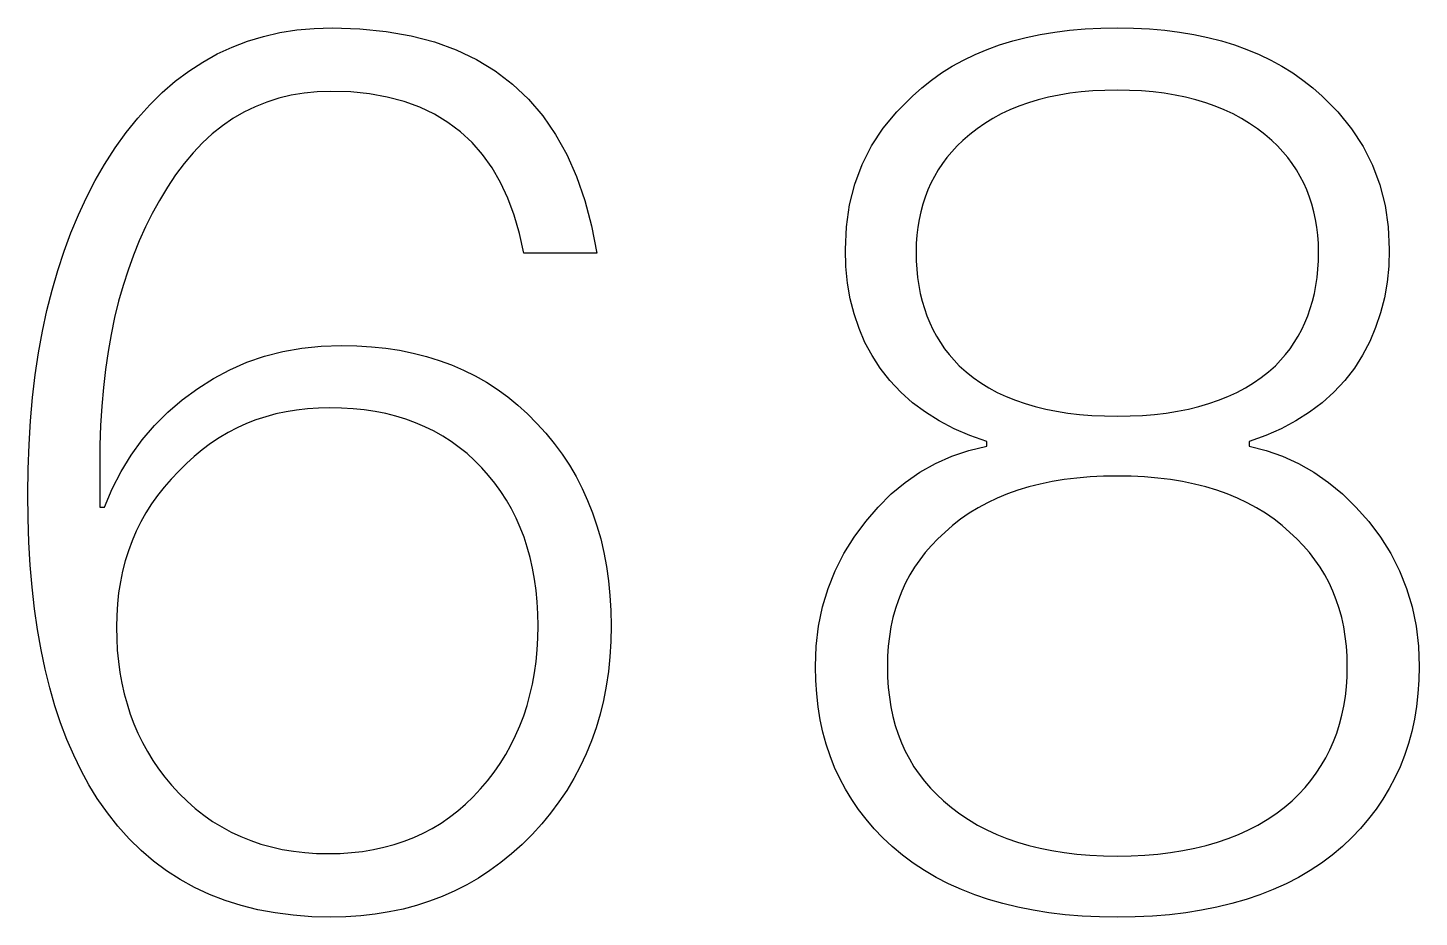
# Model space of a CAD drawing. Extents: x -100 to 100, y -100 to 100.
# Drawn here: x -38.37 to -33.04, y -68.57 to -65.17 of the extents above; entities that cross this region are included whole.
import ezdxf

# ---------------------------------------------------------------- set-up
doc = ezdxf.new("R2010")
doc.units = 0
doc.header["$MEASUREMENT"] = 0
doc.layers.get('0').update_dxf_attribs({"linetype": 'CONTINUOUS'})

msp = doc.modelspace()

# ---------------------------------------------------------------- linework, layer by layer
for points in [[(-37.203267, -65.169624), (-37.09666, -65.172993), (-37.09666, -65.172993), (-36.99582, -65.183096), (-36.99582, -65.183096), (-36.900747, -65.199932), (-36.900747, -65.199932), (-36.811445, -65.223506), (-36.811445, -65.223506), (-36.72791, -65.253823), (-36.72791, -65.253823), (-36.650144, -65.290869), (-36.650144, -65.290869), (-36.578145, -65.334648), (-36.578145, -65.334648), (-36.511914, -65.385171), (-36.511914, -65.385171), (-36.451453, -65.442427), (-36.451453, -65.442427), (-36.396758, -65.506416), (-36.396758, -65.506416), (-36.347832, -65.577144), (-36.347832, -65.577144), (-36.304678, -65.654604), (-36.304678, -65.654604), (-36.267288, -65.738804), (-36.267288, -65.738804), (-36.235671, -65.829741), (-36.235671, -65.829741), (-36.209822, -65.927407), (-36.209822, -65.927407), (-36.189739, -66.031812), (-36.189739, -66.031812), (-36.46949, -66.031812), (-36.46949, -66.031812), (-36.485811, -65.956841), (-36.485811, -65.956841), (-36.506108, -65.886704), (-36.506108, -65.886704), (-36.530383, -65.821411), (-36.530383, -65.821411), (-36.558633, -65.760947), (-36.558633, -65.760947), (-36.590862, -65.705322), (-36.590862, -65.705322), (-36.62707, -65.654531), (-36.62707, -65.654531), (-36.667251, -65.608584), (-36.667251, -65.608584), (-36.711409, -65.567471), (-36.711409, -65.567471), (-36.759548, -65.531196), (-36.759548, -65.531196), (-36.81166, -65.499751), (-36.81166, -65.499751), (-36.867749, -65.473154), (-36.867749, -65.473154), (-36.92782, -65.451382), (-36.92782, -65.451382), (-36.99186, -65.434458), (-36.99186, -65.434458), (-37.059885, -65.422363), (-37.059885, -65.422363), (-37.131882, -65.415107), (-37.131882, -65.415107), (-37.207856, -65.41269), (-37.207856, -65.41269), (-37.259866, -65.414326), (-37.259866, -65.414326), (-37.310398, -65.419214), (-37.310398, -65.419214), (-37.359468, -65.427363), (-37.359468, -65.427363), (-37.407068, -65.438779), (-37.407068, -65.438779), (-37.453196, -65.453447), (-37.453196, -65.453447), (-37.497856, -65.471382), (-37.497856, -65.471382), (-37.541047, -65.492568), (-37.541047, -65.492568), (-37.582771, -65.517021), (-37.582771, -65.517021), (-37.623022, -65.544741), (-37.623022, -65.544741), (-37.661809, -65.575713), (-37.661809, -65.575713), (-37.699121, -65.609946), (-37.699121, -65.609946), (-37.734971, -65.647437), (-37.734971, -65.647437), (-37.769348, -65.688193), (-37.769348, -65.688193), (-37.802256, -65.732212), (-37.802256, -65.732212), (-37.833699, -65.779482), (-37.833699, -65.779482), (-37.863667, -65.830024), (-37.863667, -65.830024), (-37.891436, -65.879663), (-37.891436, -65.879663), (-37.917412, -65.931133), (-37.917412, -65.931133), (-37.941597, -65.984429), (-37.941597, -65.984429), (-37.963989, -66.039546), (-37.963989, -66.039546), (-37.98459, -66.096499), (-37.98459, -66.096499), (-38.003403, -66.155278), (-38.003403, -66.155278), (-38.02042, -66.215879), (-38.02042, -66.215879), (-38.035649, -66.278315), (-38.035649, -66.278315), (-38.049087, -66.342568), (-38.049087, -66.342568), (-38.060732, -66.408657), (-38.060732, -66.408657), (-38.070586, -66.476567), (-38.070586, -66.476567), (-38.078647, -66.546313), (-38.078647, -66.546313), (-38.084917, -66.617886), (-38.084917, -66.617886), (-38.089395, -66.691279), (-38.089395, -66.691279), (-38.092085, -66.766499), (-38.092085, -66.766499), (-38.092979, -66.843555), (-38.092979, -66.843555), (-38.092979, -67.004067), (-38.092979, -67.004067), (-38.074626, -67.004067), (-38.074626, -67.004067), (-38.044963, -66.933774), (-38.044963, -66.933774), (-38.010996, -66.867344), (-38.010996, -66.867344), (-37.972729, -66.80479), (-37.972729, -66.80479), (-37.930164, -66.746099), (-37.930164, -66.746099), (-37.883301, -66.691279), (-37.883301, -66.691279), (-37.832134, -66.640332), (-37.832134, -66.640332), (-37.776672, -66.593252), (-37.776672, -66.593252), (-37.716909, -66.550039), (-37.716909, -66.550039), (-37.657148, -66.511348), (-37.657148, -66.511348), (-37.594807, -66.477808), (-37.594807, -66.477808), (-37.529885, -66.449434), (-37.529885, -66.449434), (-37.462383, -66.426216), (-37.462383, -66.426216), (-37.392302, -66.408159), (-37.392302, -66.408159), (-37.319641, -66.395259), (-37.319641, -66.395259), (-37.244397, -66.38752), (-37.244397, -66.38752), (-37.166577, -66.384941), (-37.166577, -66.384941), (-37.108843, -66.386104), (-37.108843, -66.386104), (-37.052571, -66.3896), (-37.052571, -66.3896), (-36.997773, -66.395425), (-36.997773, -66.395425), (-36.944441, -66.403574), (-36.944441, -66.403574), (-36.892578, -66.414053), (-36.892578, -66.414053), (-36.842185, -66.426865), (-36.842185, -66.426865), (-36.793262, -66.441997), (-36.793262, -66.441997), (-36.745806, -66.459468), (-36.745806, -66.459468), (-36.699819, -66.479268), (-36.699819, -66.479268), (-36.6553, -66.501387), (-36.6553, -66.501387), (-36.612253, -66.52584), (-36.612253, -66.52584), (-36.570671, -66.552622), (-36.570671, -66.552622), (-36.530562, -66.581733), (-36.530562, -66.581733), (-36.491917, -66.613174), (-36.491917, -66.613174), (-36.454744, -66.646943), (-36.454744, -66.646943), (-36.419038, -66.683037), (-36.419038, -66.683037), (-36.384609, -66.721001), (-36.384609, -66.721001), (-36.3524, -66.760361), (-36.3524, -66.760361), (-36.322412, -66.801118), (-36.322412, -66.801118), (-36.294646, -66.843271), (-36.294646, -66.843271), (-36.269099, -66.886821), (-36.269099, -66.886821), (-36.245774, -66.931763), (-36.245774, -66.931763), (-36.224675, -66.97811), (-36.224675, -66.97811), (-36.205791, -67.025854), (-36.205791, -67.025854), (-36.189131, -67.07499), (-36.189131, -67.07499), (-36.174692, -67.125527), (-36.174692, -67.125527), (-36.162478, -67.177461), (-36.162478, -67.177461), (-36.152478, -67.230791), (-36.152478, -67.230791), (-36.144705, -67.285522), (-36.144705, -67.285522), (-36.139153, -67.34165), (-36.139153, -67.34165), (-36.135818, -67.399175), (-36.135818, -67.399175), (-36.134709, -67.458091), (-36.134709, -67.458091), (-36.135889, -67.517637), (-36.135889, -67.517637), (-36.139436, -67.575894), (-36.139436, -67.575894), (-36.145349, -67.632871), (-36.145349, -67.632871), (-36.153625, -67.688545), (-36.153625, -67.688545), (-36.164265, -67.74293), (-36.164265, -67.74293), (-36.177271, -67.79603), (-36.177271, -67.79603), (-36.192642, -67.847842), (-36.192642, -67.847842), (-36.210376, -67.898354), (-36.210376, -67.898354), (-36.230479, -67.947588), (-36.230479, -67.947588), (-36.252942, -67.995527), (-36.252942, -67.995527), (-36.277771, -68.042173), (-36.277771, -68.042173), (-36.304966, -68.087534), (-36.304966, -68.087534), (-36.334521, -68.131602), (-36.334521, -68.131602), (-36.366448, -68.174385), (-36.366448, -68.174385), (-36.400735, -68.215869), (-36.400735, -68.215869), (-36.437388, -68.256074), (-36.437388, -68.256074), (-36.475872, -68.29439), (-36.475872, -68.29439), (-36.515637, -68.330244), (-36.515637, -68.330244), (-36.556699, -68.363613), (-36.556699, -68.363613), (-36.599048, -68.394521), (-36.599048, -68.394521), (-36.64269, -68.422949), (-36.64269, -68.422949), (-36.68762, -68.448906), (-36.68762, -68.448906), (-36.73384, -68.472393), (-36.73384, -68.472393), (-36.781348, -68.493413), (-36.781348, -68.493413), (-36.830146, -68.511953), (-36.830146, -68.511953), (-36.880237, -68.528018), (-36.880237, -68.528018), (-36.931616, -68.541616), (-36.931616, -68.541616), (-36.984285, -68.552749), (-36.984285, -68.552749), (-37.03824, -68.561396), (-37.03824, -68.561396), (-37.093491, -68.567573), (-37.093491, -68.567573), (-37.150029, -68.571284), (-37.150029, -68.571284), (-37.207856, -68.57252), (-37.207856, -68.57252), (-37.281218, -68.570747), (-37.281218, -68.570747), (-37.352249, -68.56543), (-37.352249, -68.56543), (-37.42095, -68.556562), (-37.42095, -68.556562), (-37.487324, -68.544141), (-37.487324, -68.544141), (-37.551365, -68.528184), (-37.551365, -68.528184), (-37.613083, -68.508672), (-37.613083, -68.508672), (-37.672471, -68.485615), (-37.672471, -68.485615), (-37.729529, -68.459014), (-37.729529, -68.459014), (-37.784255, -68.428857), (-37.784255, -68.428857), (-37.836655, -68.395161), (-37.836655, -68.395161), (-37.886729, -68.35792), (-37.886729, -68.35792), (-37.93447, -68.317129), (-37.93447, -68.317129), (-37.979883, -68.272793), (-37.979883, -68.272793), (-38.022966, -68.224897), (-38.022966, -68.224897), (-38.063723, -68.173467), (-38.063723, -68.173467), (-38.102151, -68.118491), (-38.102151, -68.118491), (-38.134358, -68.066113), (-38.134358, -68.066113), (-38.164492, -68.011001), (-38.164492, -68.011001), (-38.192544, -67.953179), (-38.192544, -67.953179), (-38.218521, -67.892627), (-38.218521, -67.892627), (-38.242419, -67.829351), (-38.242419, -67.829351), (-38.264238, -67.76335), (-38.264238, -67.76335), (-38.283977, -67.694634), (-38.283977, -67.694634), (-38.301643, -67.623188), (-38.301643, -67.623188), (-38.317227, -67.549028), (-38.317227, -67.549028), (-38.330735, -67.472139), (-38.330735, -67.472139), (-38.342163, -67.392529), (-38.342163, -67.392529), (-38.351514, -67.31019), (-38.351514, -67.31019), (-38.358789, -67.225137), (-38.358789, -67.225137), (-38.363982, -67.137354), (-38.363982, -67.137354), (-38.3671, -67.046851), (-38.3671, -67.046851), (-38.36814, -66.953623), (-38.36814, -66.953623), (-38.366992, -66.857866), (-38.366992, -66.857866), (-38.363555, -66.76437), (-38.363555, -66.76437), (-38.35782, -66.67314), (-38.35782, -66.67314), (-38.349792, -66.584155), (-38.349792, -66.584155), (-38.339473, -66.497432), (-38.339473, -66.497432), (-38.326863, -66.412964), (-38.326863, -66.412964), (-38.311958, -66.330752), (-38.311958, -66.330752), (-38.294758, -66.250801), (-38.294758, -66.250801), (-38.275269, -66.173105), (-38.275269, -66.173105), (-38.253486, -66.097661), (-38.253486, -66.097661), (-38.229407, -66.024482), (-38.229407, -66.024482), (-38.203037, -65.95356), (-38.203037, -65.95356), (-38.174375, -65.884897), (-38.174375, -65.884897), (-38.143418, -65.818486), (-38.143418, -65.818486), (-38.110171, -65.754331), (-38.110171, -65.754331), (-38.074626, -65.692441), (-38.074626, -65.692441), (-38.034141, -65.629131), (-38.034141, -65.629131), (-37.991792, -65.569907), (-37.991792, -65.569907), (-37.947581, -65.514766), (-37.947581, -65.514766), (-37.901501, -65.463706), (-37.901501, -65.463706), (-37.853564, -65.416729), (-37.853564, -65.416729), (-37.803762, -65.373848), (-37.803762, -65.373848), (-37.7521, -65.335044), (-37.7521, -65.335044), (-37.698572, -65.300322), (-37.698572, -65.300322), (-37.643179, -65.269692), (-37.643179, -65.269692), (-37.585925, -65.24314), (-37.585925, -65.24314), (-37.526804, -65.220679), (-37.526804, -65.220679), (-37.465825, -65.202295), (-37.465825, -65.202295), (-37.402981, -65.187998), (-37.402981, -65.187998), (-37.338271, -65.177793), (-37.338271, -65.177793), (-37.271702, -65.171665), (-37.271702, -65.171665), (-37.203267, -65.169624)], [(-34.196619, -65.169624), (-34.134436, -65.170645), (-34.134436, -65.170645), (-34.074009, -65.173706), (-34.074009, -65.173706), (-34.015339, -65.178813), (-34.015339, -65.178813), (-33.958423, -65.185957), (-33.958423, -65.185957), (-33.903264, -65.195151), (-33.903264, -65.195151), (-33.849861, -65.206387), (-33.849861, -65.206387), (-33.798213, -65.219653), (-33.798213, -65.219653), (-33.74832, -65.234976), (-33.74832, -65.234976), (-33.700183, -65.252334), (-33.700183, -65.252334), (-33.653804, -65.271733), (-33.653804, -65.271733), (-33.609177, -65.293179), (-33.609177, -65.293179), (-33.566306, -65.31667), (-33.566306, -65.31667), (-33.525195, -65.342197), (-33.525195, -65.342197), (-33.485837, -65.369761), (-33.485837, -65.369761), (-33.448235, -65.39938), (-33.448235, -65.39938), (-33.41239, -65.43103), (-33.41239, -65.43103), (-33.352197, -65.491372), (-33.352197, -65.491372), (-33.300032, -65.55543), (-33.300032, -65.55543), (-33.255891, -65.623218), (-33.255891, -65.623218), (-33.219773, -65.694736), (-33.219773, -65.694736), (-33.191685, -65.769971), (-33.191685, -65.769971), (-33.171621, -65.84894), (-33.171621, -65.84894), (-33.15958, -65.931631), (-33.15958, -65.931631), (-33.155569, -66.018052), (-33.155569, -66.018052), (-33.157646, -66.081328), (-33.157646, -66.081328), (-33.163879, -66.142739), (-33.163879, -66.142739), (-33.17427, -66.20229), (-33.17427, -66.20229), (-33.188816, -66.259971), (-33.188816, -66.259971), (-33.207522, -66.315791), (-33.207522, -66.315791), (-33.230378, -66.369751), (-33.230378, -66.369751), (-33.257395, -66.421851), (-33.257395, -66.421851), (-33.288569, -66.472085), (-33.288569, -66.472085), (-33.325974, -66.51959), (-33.325974, -66.51959), (-33.367104, -66.563516), (-33.367104, -66.563516), (-33.41196, -66.603862), (-33.41196, -66.603862), (-33.460547, -66.640625), (-33.460547, -66.640625), (-33.512854, -66.673799), (-33.512854, -66.673799), (-33.568889, -66.703394), (-33.568889, -66.703394), (-33.62865, -66.729404), (-33.62865, -66.729404), (-33.692141, -66.751831), (-33.692141, -66.751831), (-33.692141, -66.770176), (-33.692141, -66.770176), (-33.626787, -66.786724), (-33.626787, -66.786724), (-33.563733, -66.808862), (-33.563733, -66.808862), (-33.502966, -66.836602), (-33.502966, -66.836602), (-33.44449, -66.869922), (-33.44449, -66.869922), (-33.388313, -66.908828), (-33.388313, -66.908828), (-33.334424, -66.95333), (-33.334424, -66.95333), (-33.282827, -67.003423), (-33.282827, -67.003423), (-33.233528, -67.059102), (-33.233528, -67.059102), (-33.188384, -67.118936), (-33.188384, -67.118936), (-33.14926, -67.181499), (-33.14926, -67.181499), (-33.116155, -67.246772), (-33.116155, -67.246772), (-33.089067, -67.31478), (-33.089067, -67.31478), (-33.068005, -67.385503), (-33.068005, -67.385503), (-33.052954, -67.45895), (-33.052954, -67.45895), (-33.043928, -67.535127), (-33.043928, -67.535127), (-33.040918, -67.614019), (-33.040918, -67.614019), (-33.042065, -67.666152), (-33.042065, -67.666152), (-33.045505, -67.71707), (-33.045505, -67.71707), (-33.051238, -67.766763), (-33.051238, -67.766763), (-33.059263, -67.815234), (-33.059263, -67.815234), (-33.06958, -67.862495), (-33.06958, -67.862495), (-33.08219, -67.908535), (-33.08219, -67.908535), (-33.097095, -67.953354), (-33.097095, -67.953354), (-33.114292, -67.996963), (-33.114292, -67.996963), (-33.133782, -68.039351), (-33.133782, -68.039351), (-33.155569, -68.080513), (-33.155569, -68.080513), (-33.179644, -68.120464), (-33.179644, -68.120464), (-33.206016, -68.159199), (-33.206016, -68.159199), (-33.234678, -68.196714), (-33.234678, -68.196714), (-33.265635, -68.233008), (-33.265635, -68.233008), (-33.298884, -68.268081), (-33.298884, -68.268081), (-33.334426, -68.301938), (-33.334426, -68.301938), (-33.373804, -68.334707), (-33.373804, -68.334707), (-33.415112, -68.365356), (-33.415112, -68.365356), (-33.458359, -68.393892), (-33.458359, -68.393892), (-33.50354, -68.420322), (-33.50354, -68.420322), (-33.550654, -68.444624), (-33.550654, -68.444624), (-33.599705, -68.466821), (-33.599705, -68.466821), (-33.650688, -68.486904), (-33.650688, -68.486904), (-33.703606, -68.504878), (-33.703606, -68.504878), (-33.758462, -68.520732), (-33.758462, -68.520732), (-33.815249, -68.534473), (-33.815249, -68.534473), (-33.873975, -68.546094), (-33.873975, -68.546094), (-33.934634, -68.55561), (-33.934634, -68.55561), (-33.997227, -68.563008), (-33.997227, -68.563008), (-34.061755, -68.568296), (-34.061755, -68.568296), (-34.128218, -68.571465), (-34.128218, -68.571465), (-34.196619, -68.57252), (-34.196619, -68.57252), (-34.265015, -68.571465), (-34.265015, -68.571465), (-34.331477, -68.568296), (-34.331477, -68.568296), (-34.396003, -68.563008), (-34.396003, -68.563008), (-34.458596, -68.55561), (-34.458596, -68.55561), (-34.519255, -68.546094), (-34.519255, -68.546094), (-34.577976, -68.534473), (-34.577976, -68.534473), (-34.634768, -68.520732), (-34.634768, -68.520732), (-34.689624, -68.504878), (-34.689624, -68.504878), (-34.742542, -68.486904), (-34.742542, -68.486904), (-34.793525, -68.466821), (-34.793525, -68.466821), (-34.842576, -68.444624), (-34.842576, -68.444624), (-34.889695, -68.420322), (-34.889695, -68.420322), (-34.934875, -68.393892), (-34.934875, -68.393892), (-34.978123, -68.365356), (-34.978123, -68.365356), (-35.019431, -68.334707), (-35.019431, -68.334707), (-35.058809, -68.301938), (-35.058809, -68.301938), (-35.094351, -68.268618), (-35.094351, -68.268618), (-35.127598, -68.234004), (-35.127598, -68.234004), (-35.158557, -68.198105), (-35.158557, -68.198105), (-35.187219, -68.160913), (-35.187219, -68.160913), (-35.213586, -68.122432), (-35.213586, -68.122432), (-35.237666, -68.082661), (-35.237666, -68.082661), (-35.259448, -68.041602), (-35.259448, -68.041602), (-35.278938, -67.999253), (-35.278938, -67.999253), (-35.296138, -67.955615), (-35.296138, -67.955615), (-35.311042, -67.910688), (-35.311042, -67.910688), (-35.323652, -67.864463), (-35.323652, -67.864463), (-35.333972, -67.816958), (-35.333972, -67.816958), (-35.342, -67.768154), (-35.342, -67.768154), (-35.347734, -67.718066), (-35.347734, -67.718066), (-35.351172, -67.666689), (-35.351172, -67.666689), (-35.352319, -67.614019), (-35.352319, -67.614019), (-35.349309, -67.535127), (-35.349309, -67.535127), (-35.340278, -67.45895), (-35.340278, -67.45895), (-35.325229, -67.385503), (-35.325229, -67.385503), (-35.304163, -67.31478), (-35.304163, -67.31478), (-35.277075, -67.246772), (-35.277075, -67.246772), (-35.24397, -67.181499), (-35.24397, -67.181499), (-35.204844, -67.118936), (-35.204844, -67.118936), (-35.1597, -67.059102), (-35.1597, -67.059102), (-35.112332, -67.003423), (-35.112332, -67.003423), (-35.061956, -66.95333), (-35.061956, -66.95333), (-35.008569, -66.908828), (-35.008569, -66.908828), (-34.952175, -66.869922), (-34.952175, -66.869922), (-34.892769, -66.836602), (-34.892769, -66.836602), (-34.830354, -66.808862), (-34.830354, -66.808862), (-34.764932, -66.786724), (-34.764932, -66.786724), (-34.696497, -66.770176), (-34.696497, -66.770176), (-34.696497, -66.751831), (-34.696497, -66.751831), (-34.761064, -66.729404), (-34.761064, -66.729404), (-34.821755, -66.703394), (-34.821755, -66.703394), (-34.878582, -66.673799), (-34.878582, -66.673799), (-34.931541, -66.640625), (-34.931541, -66.640625), (-34.980625, -66.603862), (-34.980625, -66.603862), (-35.025842, -66.563516), (-35.025842, -66.563516), (-35.06719, -66.51959), (-35.06719, -66.51959), (-35.10467, -66.472085), (-35.10467, -66.472085), (-35.13584, -66.423857), (-35.13584, -66.423857), (-35.162852, -66.373193), (-35.162852, -66.373193), (-35.18571, -66.320093), (-35.18571, -66.320093), (-35.204412, -66.264556), (-35.204412, -66.264556), (-35.218958, -66.206582), (-35.218958, -66.206582), (-35.229348, -66.146172), (-35.229348, -66.146172), (-35.235581, -66.083335), (-35.235581, -66.083335), (-35.237659, -66.018052), (-35.237659, -66.018052), (-35.233647, -65.930625), (-35.233647, -65.930625), (-35.221606, -65.847217), (-35.221606, -65.847217), (-35.201545, -65.767822), (-35.201545, -65.767822), (-35.173457, -65.692441), (-35.173457, -65.692441), (-35.137341, -65.621069), (-35.137341, -65.621069), (-35.093198, -65.553711), (-35.093198, -65.553711), (-35.041035, -65.490366), (-35.041035, -65.490366), (-34.980837, -65.43103), (-34.980837, -65.43103), (-34.94553, -65.39938), (-34.94553, -65.39938), (-34.908396, -65.369761), (-34.908396, -65.369761), (-34.869429, -65.342197), (-34.869429, -65.342197), (-34.82864, -65.31667), (-34.82864, -65.31667), (-34.786021, -65.293179), (-34.786021, -65.293179), (-34.741577, -65.271733), (-34.741577, -65.271733), (-34.6953, -65.252334), (-34.6953, -65.252334), (-34.6472, -65.234976), (-34.6472, -65.234976), (-34.597273, -65.219653), (-34.597273, -65.219653), (-34.545518, -65.206387), (-34.545518, -65.206387), (-34.491938, -65.195151), (-34.491938, -65.195151), (-34.436528, -65.185957), (-34.436528, -65.185957), (-34.379292, -65.178813), (-34.379292, -65.178813), (-34.320227, -65.173706), (-34.320227, -65.173706), (-34.259338, -65.170645), (-34.259338, -65.170645), (-34.196619, -65.169624)], [(-34.196619, -65.408105), (-34.244072, -65.408857), (-34.244072, -65.408857), (-34.290132, -65.411113), (-34.290132, -65.411113), (-34.33479, -65.414878), (-34.33479, -65.414878), (-34.378057, -65.420142), (-34.378057, -65.420142), (-34.419919, -65.426914), (-34.419919, -65.426914), (-34.460388, -65.435186), (-34.460388, -65.435186), (-34.499458, -65.444971), (-34.499458, -65.444971), (-34.537134, -65.456255), (-34.537134, -65.456255), (-34.573411, -65.469048), (-34.573411, -65.469048), (-34.608289, -65.483345), (-34.608289, -65.483345), (-34.641772, -65.49915), (-34.641772, -65.49915), (-34.673857, -65.51645), (-34.673857, -65.51645), (-34.704548, -65.535264), (-34.704548, -65.535264), (-34.73384, -65.555581), (-34.73384, -65.555581), (-34.761731, -65.577397), (-34.761731, -65.577397), (-34.788228, -65.600723), (-34.788228, -65.600723), (-34.809883, -65.621733), (-34.809883, -65.621733), (-34.830146, -65.643496), (-34.830146, -65.643496), (-34.849006, -65.666021), (-34.849006, -65.666021), (-34.866475, -65.689287), (-34.866475, -65.689287), (-34.882542, -65.713311), (-34.882542, -65.713311), (-34.897212, -65.738081), (-34.897212, -65.738081), (-34.910488, -65.763613), (-34.910488, -65.763613), (-34.922366, -65.789893), (-34.922366, -65.789893), (-34.932844, -65.816924), (-34.932844, -65.816924), (-34.941926, -65.844707), (-34.941926, -65.844707), (-34.949612, -65.873252), (-34.949612, -65.873252), (-34.955901, -65.902539), (-34.955901, -65.902539), (-34.960791, -65.932578), (-34.960791, -65.932578), (-34.964282, -65.963374), (-34.964282, -65.963374), (-34.966379, -65.994917), (-34.966379, -65.994917), (-34.96708, -66.027222), (-34.96708, -66.027222), (-34.966436, -66.060635), (-34.966436, -66.060635), (-34.964497, -66.093223), (-34.964497, -66.093223), (-34.961277, -66.124985), (-34.961277, -66.124985), (-34.95676, -66.155918), (-34.95676, -66.155918), (-34.950957, -66.186035), (-34.950957, -66.186035), (-34.943865, -66.215327), (-34.943865, -66.215327), (-34.935479, -66.243789), (-34.935479, -66.243789), (-34.925803, -66.271431), (-34.925803, -66.271431), (-34.914839, -66.298252), (-34.914839, -66.298252), (-34.902588, -66.324248), (-34.902588, -66.324248), (-34.889045, -66.349419), (-34.889045, -66.349419), (-34.874211, -66.373765), (-34.874211, -66.373765), (-34.858088, -66.397285), (-34.858088, -66.397285), (-34.840674, -66.41998), (-34.840674, -66.41998), (-34.821973, -66.441855), (-34.821973, -66.441855), (-34.801978, -66.462905), (-34.801978, -66.462905), (-34.775969, -66.486226), (-34.775969, -66.486226), (-34.748379, -66.508047), (-34.748379, -66.508047), (-34.719219, -66.528364), (-34.719219, -66.528364), (-34.688477, -66.547178), (-34.688477, -66.547178), (-34.65616, -66.564478), (-34.65616, -66.564478), (-34.622263, -66.580278), (-34.622263, -66.580278), (-34.586794, -66.59458), (-34.586794, -66.59458), (-34.549746, -66.607373), (-34.549746, -66.607373), (-34.511123, -66.618657), (-34.511123, -66.618657), (-34.470923, -66.628433), (-34.470923, -66.628433), (-34.429148, -66.636709), (-34.429148, -66.636709), (-34.385793, -66.643486), (-34.385793, -66.643486), (-34.340867, -66.64875), (-34.340867, -66.64875), (-34.29436, -66.652515), (-34.29436, -66.652515), (-34.246277, -66.654771), (-34.246277, -66.654771), (-34.196619, -66.655522), (-34.196619, -66.655522), (-34.147498, -66.654771), (-34.147498, -66.654771), (-34.099878, -66.652515), (-34.099878, -66.652515), (-34.053765, -66.64875), (-34.053765, -66.64875), (-34.009158, -66.643486), (-34.009158, -66.643486), (-33.966052, -66.636709), (-33.966052, -66.636709), (-33.924456, -66.628433), (-33.924456, -66.628433), (-33.884365, -66.618657), (-33.884365, -66.618657), (-33.845774, -66.607373), (-33.845774, -66.607373), (-33.808694, -66.59458), (-33.808694, -66.59458), (-33.773113, -66.580278), (-33.773113, -66.580278), (-33.739041, -66.564478), (-33.739041, -66.564478), (-33.706472, -66.547178), (-33.706472, -66.547178), (-33.67541, -66.528364), (-33.67541, -66.528364), (-33.64585, -66.508047), (-33.64585, -66.508047), (-33.617798, -66.486226), (-33.617798, -66.486226), (-33.591248, -66.462905), (-33.591248, -66.462905), (-33.571255, -66.441855), (-33.571255, -66.441855), (-33.552554, -66.41998), (-33.552554, -66.41998), (-33.535137, -66.397285), (-33.535137, -66.397285), (-33.519014, -66.373765), (-33.519014, -66.373765), (-33.50418, -66.349419), (-33.50418, -66.349419), (-33.49064, -66.324248), (-33.49064, -66.324248), (-33.478386, -66.298252), (-33.478386, -66.298252), (-33.467424, -66.271431), (-33.467424, -66.271431), (-33.457749, -66.243789), (-33.457749, -66.243789), (-33.449363, -66.215327), (-33.449363, -66.215327), (-33.442271, -66.186035), (-33.442271, -66.186035), (-33.436465, -66.155918), (-33.436465, -66.155918), (-33.431951, -66.124985), (-33.431951, -66.124985), (-33.428728, -66.093223), (-33.428728, -66.093223), (-33.426792, -66.060635), (-33.426792, -66.060635), (-33.426147, -66.027222), (-33.426147, -66.027222), (-33.426848, -65.994917), (-33.426848, -65.994917), (-33.428945, -65.963374), (-33.428945, -65.963374), (-33.432434, -65.932578), (-33.432434, -65.932578), (-33.437327, -65.902539), (-33.437327, -65.902539), (-33.443616, -65.873252), (-33.443616, -65.873252), (-33.451301, -65.844707), (-33.451301, -65.844707), (-33.460383, -65.816924), (-33.460383, -65.816924), (-33.470862, -65.789893), (-33.470862, -65.789893), (-33.482742, -65.763613), (-33.482742, -65.763613), (-33.496016, -65.738081), (-33.496016, -65.738081), (-33.510688, -65.713311), (-33.510688, -65.713311), (-33.526755, -65.689287), (-33.526755, -65.689287), (-33.544224, -65.666021), (-33.544224, -65.666021), (-33.563088, -65.643496), (-33.563088, -65.643496), (-33.58335, -65.621733), (-33.58335, -65.621733), (-33.60501, -65.600723), (-33.60501, -65.600723), (-33.632041, -65.577397), (-33.632041, -65.577397), (-33.6604, -65.555581), (-33.6604, -65.555581), (-33.690083, -65.535264), (-33.690083, -65.535264), (-33.721094, -65.51645), (-33.721094, -65.51645), (-33.753428, -65.49915), (-33.753428, -65.49915), (-33.78709, -65.483345), (-33.78709, -65.483345), (-33.822078, -65.469048), (-33.822078, -65.469048), (-33.858389, -65.456255), (-33.858389, -65.456255), (-33.896028, -65.444971), (-33.896028, -65.444971), (-33.934993, -65.435186), (-33.934993, -65.435186), (-33.975281, -65.426914), (-33.975281, -65.426914), (-34.016897, -65.420142), (-34.016897, -65.420142), (-34.059836, -65.414878), (-34.059836, -65.414878), (-34.104104, -65.411113), (-34.104104, -65.411113), (-34.1497, -65.408857), (-34.1497, -65.408857), (-34.196619, -65.408105)], [(-37.212439, -66.623418), (-37.25554, -66.624375), (-37.25554, -66.624375), (-37.29771, -66.627222), (-37.29771, -66.627222), (-37.33895, -66.631968), (-37.33895, -66.631968), (-37.379258, -66.638613), (-37.379258, -66.638613), (-37.418633, -66.647158), (-37.418633, -66.647158), (-37.457078, -66.657603), (-37.457078, -66.657603), (-37.494592, -66.669941), (-37.494592, -66.669941), (-37.531172, -66.684185), (-37.531172, -66.684185), (-37.566821, -66.700322), (-37.566821, -66.700322), (-37.601541, -66.718369), (-37.601541, -66.718369), (-37.635327, -66.738306), (-37.635327, -66.738306), (-37.668184, -66.760146), (-37.668184, -66.760146), (-37.700105, -66.783882), (-37.700105, -66.783882), (-37.731101, -66.809512), (-37.731101, -66.809512), (-37.76116, -66.837051), (-37.76116, -66.837051), (-37.790288, -66.866479), (-37.790288, -66.866479), (-37.819165, -66.896221), (-37.819165, -66.896221), (-37.846182, -66.926963), (-37.846182, -66.926963), (-37.871335, -66.958701), (-37.871335, -66.958701), (-37.894624, -66.991455), (-37.894624, -66.991455), (-37.91605, -67.025205), (-37.91605, -67.025205), (-37.935615, -67.059956), (-37.935615, -67.059956), (-37.953313, -67.095718), (-37.953313, -67.095718), (-37.96915, -67.13248), (-37.96915, -67.13248), (-37.983123, -67.170239), (-37.983123, -67.170239), (-37.995234, -67.209004), (-37.995234, -67.209004), (-38.005479, -67.248774), (-38.005479, -67.248774), (-38.013865, -67.289556), (-38.013865, -67.289556), (-38.020383, -67.331328), (-38.020383, -67.331328), (-38.025044, -67.374111), (-38.025044, -67.374111), (-38.027837, -67.417896), (-38.027837, -67.417896), (-38.02877, -67.462681), (-38.02877, -67.462681), (-38.027947, -67.507505), (-38.027947, -67.507505), (-38.025471, -67.551392), (-38.025471, -67.551392), (-38.021353, -67.594351), (-38.021353, -67.594351), (-38.015581, -67.636377), (-38.015581, -67.636377), (-38.008169, -67.677476), (-38.008169, -67.677476), (-37.999102, -67.717632), (-37.999102, -67.717632), (-37.988391, -67.75687), (-37.988391, -67.75687), (-37.97603, -67.795171), (-37.97603, -67.795171), (-37.962019, -67.832539), (-37.962019, -67.832539), (-37.946362, -67.868979), (-37.946362, -67.868979), (-37.929058, -67.904487), (-37.929058, -67.904487), (-37.910105, -67.939058), (-37.910105, -67.939058), (-37.889502, -67.972705), (-37.889502, -67.972705), (-37.867251, -68.005415), (-37.867251, -68.005415), (-37.843354, -68.037188), (-37.843354, -68.037188), (-37.81781, -68.068042), (-37.81781, -68.068042), (-37.788589, -68.099702), (-37.788589, -68.099702), (-37.758262, -68.129307), (-37.758262, -68.129307), (-37.726819, -68.156885), (-37.726819, -68.156885), (-37.694272, -68.182407), (-37.694272, -68.182407), (-37.66061, -68.205898), (-37.66061, -68.205898), (-37.625837, -68.227344), (-37.625837, -68.227344), (-37.589956, -68.246743), (-37.589956, -68.246743), (-37.552961, -68.264106), (-37.552961, -68.264106), (-37.514858, -68.279414), (-37.514858, -68.279414), (-37.475642, -68.29269), (-37.475642, -68.29269), (-37.435315, -68.303926), (-37.435315, -68.303926), (-37.393879, -68.313115), (-37.393879, -68.313115), (-37.351333, -68.320259), (-37.351333, -68.320259), (-37.307676, -68.325371), (-37.307676, -68.325371), (-37.26291, -68.328433), (-37.26291, -68.328433), (-37.217029, -68.329453), (-37.217029, -68.329453), (-37.172295, -68.328486), (-37.172295, -68.328486), (-37.128672, -68.325581), (-37.128672, -68.325581), (-37.086162, -68.320742), (-37.086162, -68.320742), (-37.044761, -68.31397), (-37.044761, -68.31397), (-37.00447, -68.305269), (-37.00447, -68.305269), (-36.965293, -68.294629), (-36.965293, -68.294629), (-36.927224, -68.282051), (-36.927224, -68.282051), (-36.890264, -68.267539), (-36.890264, -68.267539), (-36.854419, -68.251094), (-36.854419, -68.251094), (-36.819683, -68.232715), (-36.819683, -68.232715), (-36.786057, -68.212397), (-36.786057, -68.212397), (-36.753542, -68.190151), (-36.753542, -68.190151), (-36.722139, -68.165967), (-36.722139, -68.165967), (-36.691843, -68.139844), (-36.691843, -68.139844), (-36.662661, -68.111792), (-36.662661, -68.111792), (-36.634587, -68.081802), (-36.634587, -68.081802), (-36.607932, -68.050347), (-36.607932, -68.050347), (-36.582996, -68.017886), (-36.582996, -68.017886), (-36.55978, -67.984419), (-36.55978, -67.984419), (-36.538284, -67.949951), (-36.538284, -67.949951), (-36.518506, -67.914478), (-36.518506, -67.914478), (-36.500447, -67.878008), (-36.500447, -67.878008), (-36.484111, -67.840532), (-36.484111, -67.840532), (-36.469492, -67.802051), (-36.469492, -67.802051), (-36.456592, -67.762568), (-36.456592, -67.762568), (-36.445417, -67.72208), (-36.445417, -67.72208), (-36.435957, -67.680591), (-36.435957, -67.680591), (-36.428218, -67.638101), (-36.428218, -67.638101), (-36.422197, -67.594604), (-36.422197, -67.594604), (-36.417898, -67.550103), (-36.417898, -67.550103), (-36.41532, -67.5046), (-36.41532, -67.5046), (-36.41446, -67.458091), (-36.41446, -67.458091), (-36.4153, -67.411655), (-36.4153, -67.411655), (-36.417827, -67.366367), (-36.417827, -67.366367), (-36.422036, -67.322227), (-36.422036, -67.322227), (-36.42793, -67.279233), (-36.42793, -67.279233), (-36.435508, -67.237383), (-36.435508, -67.237383), (-36.444768, -67.19668), (-36.444768, -67.19668), (-36.455718, -67.157129), (-36.455718, -67.157129), (-36.468345, -67.118721), (-36.468345, -67.118721), (-36.482659, -67.08145), (-36.482659, -67.08145), (-36.498657, -67.045337), (-36.498657, -67.045337), (-36.516338, -67.010366), (-36.516338, -67.010366), (-36.535706, -66.976548), (-36.535706, -66.976548), (-36.556755, -66.943867), (-36.556755, -66.943867), (-36.57949, -66.912339), (-36.57949, -66.912339), (-36.603906, -66.881953), (-36.603906, -66.881953), (-36.630007, -66.85272), (-36.630007, -66.85272), (-36.657542, -66.824956), (-36.657542, -66.824956), (-36.686257, -66.798979), (-36.686257, -66.798979), (-36.716155, -66.774795), (-36.716155, -66.774795), (-36.747236, -66.752402), (-36.747236, -66.752402), (-36.7795, -66.731802), (-36.7795, -66.731802), (-36.812947, -66.712988), (-36.812947, -66.712988), (-36.847576, -66.695972), (-36.847576, -66.695972), (-36.883389, -66.680742), (-36.883389, -66.680742), (-36.920381, -66.66731), (-36.920381, -66.66731), (-36.958557, -66.655664), (-36.958557, -66.655664), (-36.997915, -66.645815), (-36.997915, -66.645815), (-37.038452, -66.637754), (-37.038452, -66.637754), (-37.080176, -66.631479), (-37.080176, -66.631479), (-37.123081, -66.627002), (-37.123081, -66.627002), (-37.167168, -66.624312), (-37.167168, -66.624312), (-37.212439, -66.623418)], [(-34.196619, -66.884829), (-34.249714, -66.885674), (-34.249714, -66.885674), (-34.301235, -66.888198), (-34.301235, -66.888198), (-34.351182, -66.892407), (-34.351182, -66.892407), (-34.399551, -66.898301), (-34.399551, -66.898301), (-34.446343, -66.905879), (-34.446343, -66.905879), (-34.491563, -66.915142), (-34.491563, -66.915142), (-34.5352, -66.926094), (-34.5352, -66.926094), (-34.577261, -66.938721), (-34.577261, -66.938721), (-34.617751, -66.953032), (-34.617751, -66.953032), (-34.656663, -66.969028), (-34.656663, -66.969028), (-34.693994, -66.986709), (-34.693994, -66.986709), (-34.729753, -67.006074), (-34.729753, -67.006074), (-34.763936, -67.027124), (-34.763936, -67.027124), (-34.796541, -67.049854), (-34.796541, -67.049854), (-34.827568, -67.074268), (-34.827568, -67.074268), (-34.857019, -67.100366), (-34.857019, -67.100366), (-34.883674, -67.124956), (-34.883674, -67.124956), (-34.908611, -67.150532), (-34.908611, -67.150532), (-34.931826, -67.177124), (-34.931826, -67.177124), (-34.953323, -67.204707), (-34.953323, -67.204707), (-34.973101, -67.233301), (-34.973101, -67.233301), (-34.99116, -67.262896), (-34.99116, -67.262896), (-35.007495, -67.293496), (-35.007495, -67.293496), (-35.022114, -67.325093), (-35.022114, -67.325093), (-35.035015, -67.357705), (-35.035015, -67.357705), (-35.046189, -67.391309), (-35.046189, -67.391309), (-35.055652, -67.425923), (-35.055652, -67.425923), (-35.063389, -67.461533), (-35.063389, -67.461533), (-35.069409, -67.498149), (-35.069409, -67.498149), (-35.073708, -67.535771), (-35.073708, -67.535771), (-35.076287, -67.574395), (-35.076287, -67.574395), (-35.077146, -67.614019), (-35.077146, -67.614019), (-35.076306, -67.654185), (-35.076306, -67.654185), (-35.073779, -67.693271), (-35.073779, -67.693271), (-35.06957, -67.731289), (-35.06957, -67.731289), (-35.063677, -67.768223), (-35.063677, -67.768223), (-35.056099, -67.804092), (-35.056099, -67.804092), (-35.046838, -67.838887), (-35.046838, -67.838887), (-35.035889, -67.872598), (-35.035889, -67.872598), (-35.023262, -67.905239), (-35.023262, -67.905239), (-35.008948, -67.936802), (-35.008948, -67.936802), (-34.992949, -67.967295), (-34.992949, -67.967295), (-34.975269, -67.996709), (-34.975269, -67.996709), (-34.955901, -68.025044), (-34.955901, -68.025044), (-34.934851, -68.052314), (-34.934851, -68.052314), (-34.912117, -68.078501), (-34.912117, -68.078501), (-34.8877, -68.103618), (-34.8877, -68.103618), (-34.861599, -68.127661), (-34.861599, -68.127661), (-34.831594, -68.153208), (-34.831594, -68.153208), (-34.800046, -68.177104), (-34.800046, -68.177104), (-34.766958, -68.199351), (-34.766958, -68.199351), (-34.732332, -68.219961), (-34.732332, -68.219961), (-34.696162, -68.238906), (-34.696162, -68.238906), (-34.65845, -68.256216), (-34.65845, -68.256216), (-34.619202, -68.271875), (-34.619202, -68.271875), (-34.578408, -68.285884), (-34.578408, -68.285884), (-34.536079, -68.298242), (-34.536079, -68.298242), (-34.492207, -68.308955), (-34.492207, -68.308955), (-34.446792, -68.318018), (-34.446792, -68.318018), (-34.399836, -68.325439), (-34.399836, -68.325439), (-34.351345, -68.331206), (-34.351345, -68.331206), (-34.301306, -68.335322), (-34.301306, -68.335322), (-34.249734, -68.337798), (-34.249734, -68.337798), (-34.196619, -68.338623), (-34.196619, -68.338623), (-34.143486, -68.337798), (-34.143486, -68.337798), (-34.091853, -68.335322), (-34.091853, -68.335322), (-34.041729, -68.331206), (-34.041729, -68.331206), (-33.993105, -68.325439), (-33.993105, -68.325439), (-33.945994, -68.318018), (-33.945994, -68.318018), (-33.900381, -68.308955), (-33.900381, -68.308955), (-33.856277, -68.298242), (-33.856277, -68.298242), (-33.813674, -68.285884), (-33.813674, -68.285884), (-33.772576, -68.271875), (-33.772576, -68.271875), (-33.732988, -68.256216), (-33.732988, -68.256216), (-33.6949, -68.238906), (-33.6949, -68.238906), (-33.658318, -68.219961), (-33.658318, -68.219961), (-33.62324, -68.199351), (-33.62324, -68.199351), (-33.589668, -68.177104), (-33.589668, -68.177104), (-33.5576, -68.153208), (-33.5576, -68.153208), (-33.527039, -68.127661), (-33.527039, -68.127661), (-33.501492, -68.102544), (-33.501492, -68.102544), (-33.477593, -68.076499), (-33.477593, -68.076499), (-33.455347, -68.049521), (-33.455347, -68.049521), (-33.434746, -68.021611), (-33.434746, -68.021611), (-33.415791, -67.992769), (-33.415791, -67.992769), (-33.398484, -67.962988), (-33.398484, -67.962988), (-33.382825, -67.932285), (-33.382825, -67.932285), (-33.368818, -67.900649), (-33.368818, -67.900649), (-33.356458, -67.868086), (-33.356458, -67.868086), (-33.345745, -67.834585), (-33.345745, -67.834585), (-33.33668, -67.800151), (-33.33668, -67.800151), (-33.329263, -67.76479), (-33.329263, -67.76479), (-33.323496, -67.728496), (-33.323496, -67.728496), (-33.319373, -67.691265), (-33.319373, -67.691265), (-33.316902, -67.65311), (-33.316902, -67.65311), (-33.316079, -67.614019), (-33.316079, -67.614019), (-33.316936, -67.574395), (-33.316936, -67.574395), (-33.319519, -67.535771), (-33.319519, -67.535771), (-33.323816, -67.498149), (-33.323816, -67.498149), (-33.329836, -67.461533), (-33.329836, -67.461533), (-33.337578, -67.425923), (-33.337578, -67.425923), (-33.347036, -67.391309), (-33.347036, -67.391309), (-33.358215, -67.357705), (-33.358215, -67.357705), (-33.371113, -67.325093), (-33.371113, -67.325093), (-33.385732, -67.293496), (-33.385732, -67.293496), (-33.40207, -67.262896), (-33.40207, -67.262896), (-33.420129, -67.233301), (-33.420129, -67.233301), (-33.439907, -67.204707), (-33.439907, -67.204707), (-33.461406, -67.177124), (-33.461406, -67.177124), (-33.484624, -67.150532), (-33.484624, -67.150532), (-33.509561, -67.124956), (-33.509561, -67.124956), (-33.536218, -67.100366), (-33.536218, -67.100366), (-33.565671, -67.074268), (-33.565671, -67.074268), (-33.596699, -67.049854), (-33.596699, -67.049854), (-33.629302, -67.027124), (-33.629302, -67.027124), (-33.663481, -67.006074), (-33.663481, -67.006074), (-33.699241, -66.986709), (-33.699241, -66.986709), (-33.736572, -66.969028), (-33.736572, -66.969028), (-33.775483, -66.953032), (-33.775483, -66.953032), (-33.815969, -66.938721), (-33.815969, -66.938721), (-33.858032, -66.926094), (-33.858032, -66.926094), (-33.901672, -66.915142), (-33.901672, -66.915142), (-33.946887, -66.905879), (-33.946887, -66.905879), (-33.993679, -66.898301), (-33.993679, -66.898301), (-34.042048, -66.892407), (-34.042048, -66.892407), (-34.091997, -66.888198), (-34.091997, -66.888198), (-34.143518, -66.885674), (-34.143518, -66.885674), (-34.196619, -66.884829)]]:
    msp.add_lwpolyline(points)

doc.saveas('drawing.dxf')
